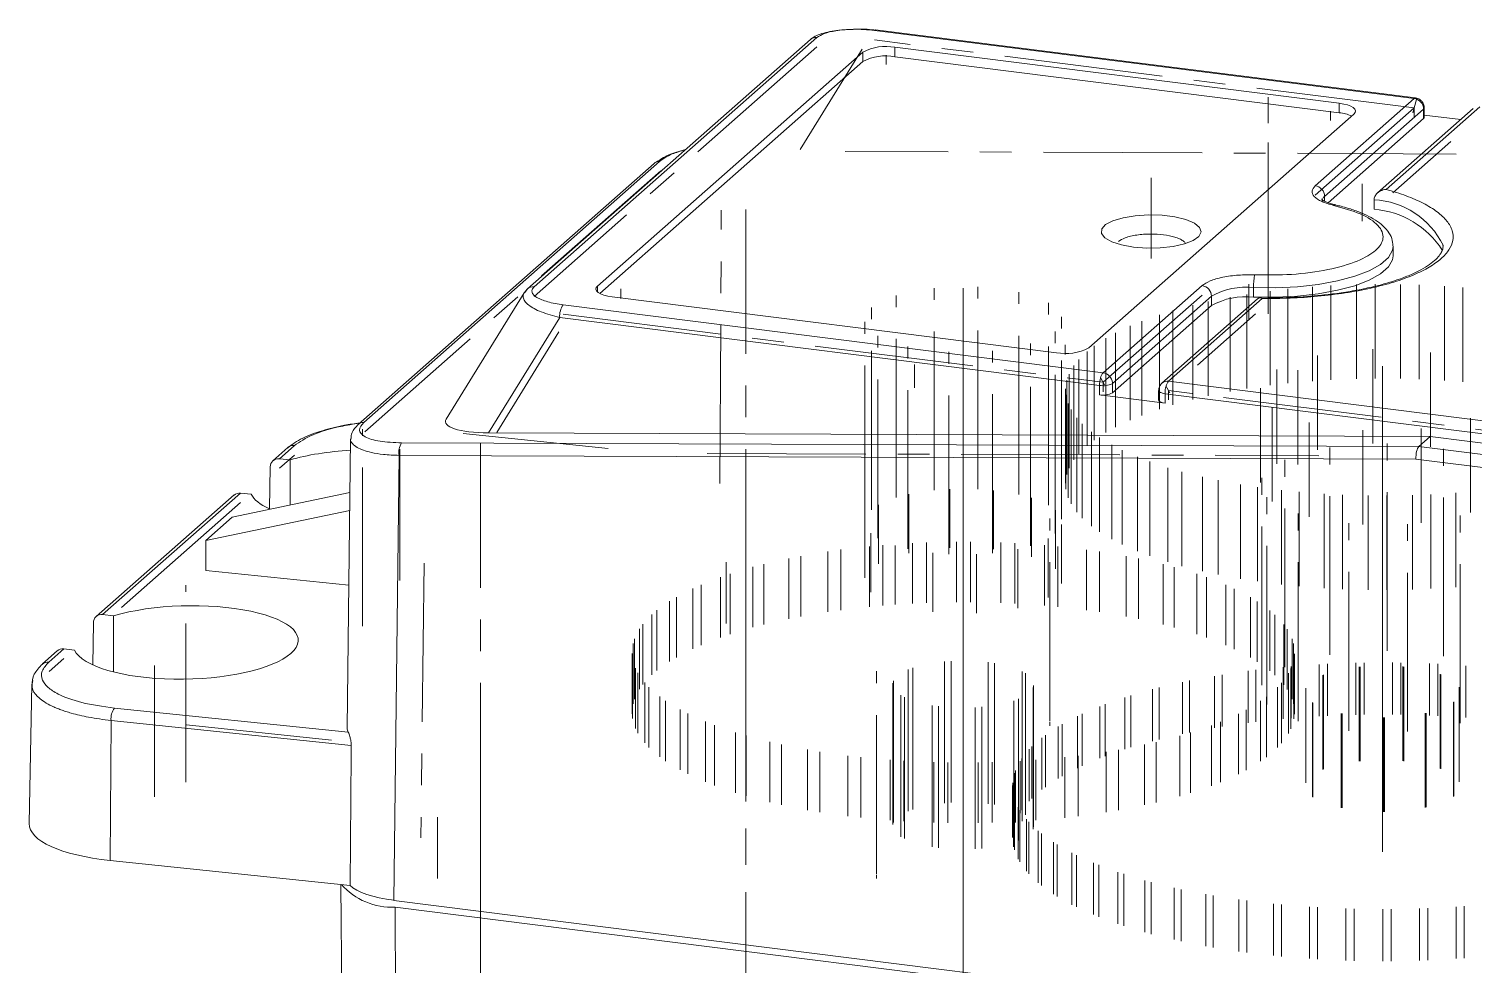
# Paper-space layout 'SW_Model_1' of a CAD drawing. Header units: millimetres. Extents: x 0 to 594, y 0 to 420.
# Drawn here: x 335 to 392.8, y 183.7 to 221.1 of the extents above; entities that cross this region are included whole.
import ezdxf

# ---------------------------------------------------------------- set-up
doc = ezdxf.new("R2010")
doc.units = ezdxf.units.MM
doc.linetypes.add('CENTER', pattern=[10.16, 6.35, -1.27, 1.27, -1.27])
doc.layers.add('SLD-0', color=179, linetype='Continuous')

psp = doc.layouts.new('SW_Model_1')

# ---------------------------------------------------------------- linework, layer by layer
at = {"layer": 'SLD-0', "color": 179, "linetype": 'Continuous', "lineweight": 15}
for p, q in [((366.305, 220.723), (354.991, 210.746)), ((355.255, 210.823), (366.569, 220.801)), ((368.891, 221.099), (368.863, 221.082)), ((368.863, 221.082), (390.459, 218.361)), ((368.913, 221.101), (368.891, 221.099)), ((390.509, 218.381), (368.913, 221.101)), ((357.793, 210.859), (368.4, 220.214)), ((368.4, 219.836), (368.4, 220.214)), ((369.689, 220.408), (387.461, 218.168)), ((369.689, 220.03), (369.689, 220.408)), ((368.4, 219.836), (357.884, 210.563)), ((387.461, 217.791), (369.689, 220.03)), ((390.568, 218.369), (390.509, 218.373)), ((386.501, 214.87), (390.459, 218.361)), ((386.875, 214.445), (390.833, 217.937)), ((387.461, 218.168), (387.637, 218.139)), ((387.461, 217.791), (387.461, 218.168)), ((387.637, 218.139), (387.793, 218.1)), ((387.793, 218.1), (387.922, 218.05)), ((387.922, 218.05), (388.019, 217.994)), ((388.019, 217.994), (388.082, 217.932)), ((388.094, 217.802), (388.043, 217.739)), ((388.082, 217.932), (388.107, 217.867)), ((388.107, 217.867), (388.094, 217.802)), ((392.814, 217.954), (388.994, 214.585)), ((393.078, 218.031), (389.331, 214.726)), ((390.833, 217.937), (390.833, 217.559)), ((390.859, 217.607), (390.859, 217.984)), ((388.043, 217.739), (377.437, 208.385)), ((390.833, 217.559), (387.013, 214.19)), ((390.854, 217.585), (390.833, 217.559)), ((390.859, 217.607), (390.854, 217.585)), ((392.317, 217.515), (390.859, 217.699)), ((360.052, 215.761), (348.217, 205.324)), ((360.272, 215.841), (348.437, 205.404)), ((387.317, 214.1), (387.319, 214.099)), ((387.319, 214.099), (387.325, 214.098)), ((388.853, 213.928), (388.853, 214.305)), ((377.958, 213.142), (378.116, 213.316)), ((378.116, 213.316), (378.408, 213.469)), ((378.408, 213.469), (378.813, 213.59)), ((378.813, 213.59), (379.302, 213.671)), ((379.302, 213.671), (379.837, 213.704)), ((379.837, 213.704), (380.38, 213.688)), ((380.38, 213.688), (380.889, 213.624)), ((380.889, 213.624), (381.328, 213.516)), ((381.328, 213.516), (381.663, 213.373)), ((381.663, 213.373), (381.87, 213.205)), ((381.87, 213.205), (381.933, 213.025)), ((377.947, 212.96), (377.958, 213.142)), ((378.084, 212.785), (377.947, 212.96)), ((378.358, 212.628), (378.084, 212.785)), ((378.748, 212.501), (378.358, 212.628)), ((381.622, 212.68), (381.27, 212.542)), ((381.849, 212.845), (381.622, 212.68)), ((381.933, 213.025), (381.849, 212.845)), ((379.227, 212.414), (378.748, 212.501)), ((379.758, 212.374), (379.227, 212.414)), ((380.302, 212.383), (379.758, 212.374)), ((380.818, 212.44), (380.302, 212.383)), ((381.27, 212.542), (380.818, 212.44)), ((389.588, 211.912), (389.611, 212.072)), ((389.611, 212.072), (389.611, 212.449)), ((391.61, 212.491), (391.61, 212.485)), ((391.61, 212.485), (391.611, 212.449)), ((389.114, 211.347), (389.426, 211.622)), ((389.426, 211.622), (389.588, 211.912)), ((357.742, 210.796), (357.793, 210.859)), ((378.014, 207.385), (381.973, 210.877)), ((387.395, 210.687), (388.082, 210.872)), ((388.082, 210.872), (388.661, 211.094)), ((388.661, 211.094), (389.114, 211.347)), ((354.856, 210.588), (351.736, 205.536)), ((354.862, 210.584), (354.931, 210.675)), ((354.99, 210.745), (354.878, 210.594)), ((354.931, 210.675), (354.959, 210.713)), ((354.959, 210.713), (354.99, 210.745)), ((357.729, 210.731), (357.742, 210.796)), ((357.754, 210.666), (357.729, 210.731)), ((357.817, 210.604), (357.754, 210.666)), ((357.915, 210.548), (357.817, 210.604)), ((358.044, 210.499), (357.915, 210.548)), ((358.199, 210.459), (358.044, 210.499)), ((358.375, 210.43), (358.199, 210.459)), ((376.148, 208.191), (358.375, 210.43)), ((378.388, 206.961), (382.347, 210.452)), ((384.188, 210.347), (380.369, 206.978)), ((384.381, 210.36), (380.633, 207.055)), ((382.347, 210.075), (382.347, 210.452)), ((384.03, 210.793), (384.03, 210.416)), ((384.03, 210.416), (384.912, 210.408)), ((384.912, 210.408), (385.785, 210.452)), ((385.785, 210.452), (386.622, 210.546)), ((386.622, 210.546), (387.395, 210.687)), ((378.014, 207.385), (356.418, 210.106)), ((382.347, 210.075), (378.388, 206.584)), ((356.277, 209.604), (353.427, 204.988)), ((377.873, 206.883), (356.277, 209.604)), ((377.873, 206.506), (377.873, 206.883)), ((378.388, 206.584), (378.388, 206.961)), ((409.296, 203.444), (380.633, 207.055)), ((377.873, 206.506), (380.492, 206.176)), ((380.233, 206.678), (380.239, 206.7)), ((380.233, 206.678), (380.233, 206.301)), ((380.234, 206.297), (380.233, 206.301)), ((380.244, 206.271), (380.234, 206.297)), ((380.269, 206.246), (380.244, 206.271)), ((380.308, 206.224), (380.269, 206.246)), ((380.492, 206.553), (380.492, 206.176)), ((409.155, 202.942), (380.492, 206.553)), ((380.359, 206.204), (380.308, 206.224)), ((380.422, 206.188), (380.359, 206.204)), ((380.492, 206.176), (380.422, 206.188)), ((348.203, 205.31), (348.191, 205.298)), ((348.217, 205.324), (348.203, 205.31)), ((347.914, 204.746), (347.776, 193.181)), ((390.646, 204.438), (349.953, 204.584)), ((391.102, 204.84), (353.427, 204.988)), ((390.646, 204.438), (391.102, 204.84)), ((409.202, 202.559), (391.102, 204.84)), ((345.4, 204.395), (344.807, 203.872)), ((345.657, 204.473), (345.064, 203.95)), ((345.064, 203.95), (345.497, 203.905)), ((349.857, 204.083), (349.645, 186.287)), ((390.527, 203.936), (349.857, 204.083)), ((408.605, 201.659), (390.527, 203.936)), ((408.747, 202.157), (390.646, 204.438)), ((344.668, 201.941), (344.698, 203.625)), ((345.497, 202.096), (345.497, 203.905)), ((343.252, 202.5), (337.736, 197.636)), ((343.508, 202.578), (337.993, 197.714)), ((347.889, 202.598), (343.181, 201.609)), ((343.941, 202.533), (343.508, 202.578)), ((347.88, 201.883), (342.121, 200.674)), ((342.121, 200.674), (343.181, 201.609)), ((342.121, 200.674), (342.121, 199.481)), ((347.844, 198.887), (342.121, 199.481)), ((337.993, 197.714), (338.426, 197.669)), ((338.426, 195.422), (338.426, 197.669)), ((337.597, 195.705), (337.627, 197.389)), ((336.181, 196.264), (335.587, 195.741)), ((336.437, 196.342), (335.844, 195.819)), ((336.87, 196.297), (336.437, 196.342)), ((335.161, 194.934), (335.058, 189.355)), ((347.822, 193.009), (338.464, 193.978)), ((338.331, 193.482), (338.294, 187.882)), ((347.94, 192.486), (338.331, 193.482)), ((347.897, 186.887), (338.294, 187.882)), ((347.52, 186.926), (347.889, 153.685)), ((349.645, 186.287), (418.602, 177.599)), ((418.357, 177.363), (349.698, 186.014)), ((349.698, 186.014), (349.829, 152.754))]:
    psp.add_line(p, q, dxfattribs=at)
at = {"layer": 'SLD-0', "color": 5, "linetype": 'CENTER', "lineweight": 15}
for p, q in [((390.459, 217.984), (368.863, 220.705)), ((366.569, 220.423), (355.255, 210.446)), ((365.899, 216.321), (368.377, 220.335)), ((369.335, 220.096), (369.335, 219.719)), ((384.611, 209.749), (384.611, 218.414)), ((390.405, 217.791), (390.568, 218.369)), ((386.501, 214.492), (390.459, 217.984)), ((387.108, 217.857), (387.108, 217.479)), ((390.459, 217.984), (390.459, 217.607)), ((391.923, 216.635), (389.606, 214.591)), ((392.134, 216.139), (367.692, 216.244)), ((384.611, 210.659), (384.611, 216.594)), ((360.317, 215.461), (348.482, 205.024)), ((379.934, 211.965), (379.934, 215.184)), ((388.371, 214.941), (388.371, 213.454)), ((362.683, 202.956), (362.742, 213.888)), ((363.723, 197.987), (363.723, 213.92)), ((363.723, 197.987), (363.723, 213.92)), ((388.371, 214.257), (388.371, 213.88)), ((384.611, 212.072), (384.611, 212.449)), ((384.611, 212.072), (384.611, 212.449)), ((383.844, 210.934), (383.844, 209.488)), ((387.128, 207.105), (387.128, 210.876)), ((388.145, 207.147), (388.145, 210.918)), ((388.89, 207.16), (388.89, 210.932)), ((389.914, 207.155), (389.914, 210.926)), ((390.658, 207.133), (390.658, 210.905)), ((358.728, 210.742), (358.728, 210.364)), ((369.73, 202.396), (369.73, 210.485)), ((371.25, 202.69), (371.25, 210.779)), ((372.42, 196.436), (372.42, 210.767)), ((373.001, 202.735), (373.001, 210.824)), ((374.637, 202.522), (374.637, 210.611)), ((378.014, 207.008), (381.973, 210.499)), ((383.093, 206.641), (383.093, 210.412)), ((383.758, 206.754), (383.758, 210.525)), ((384.701, 206.888), (384.701, 210.659)), ((385.406, 206.969), (385.406, 210.74)), ((386.395, 207.057), (386.395, 210.829)), ((391.67, 207.08), (391.67, 210.852)), ((392.398, 207.025), (392.398, 210.796)), ((356.418, 209.729), (378.014, 207.008)), ((368.744, 201.912), (368.744, 210.001)), ((375.834, 202.093), (375.834, 210.183)), ((380.264, 205.936), (380.264, 209.708)), ((380.809, 206.106), (380.809, 209.877)), ((381.605, 206.321), (381.605, 210.093)), ((381.789, 207.697), (384.106, 209.741)), ((382.216, 206.464), (382.216, 210.236)), ((383.844, 210.264), (383.844, 209.887)), ((368.485, 201.332), (368.485, 209.422)), ((372.42, 199.076), (372.42, 209.523)), ((372.42, 199.076), (372.42, 209.523)), ((372.42, 199.076), (372.42, 209.523)), ((372.42, 199.076), (372.42, 209.523)), ((372.42, 199.076), (372.42, 209.523)), ((372.42, 199.076), (372.42, 209.523)), ((372.42, 199.076), (372.42, 209.523)), ((372.42, 199.076), (372.42, 209.523)), ((372.42, 199.076), (372.42, 209.523)), ((372.42, 199.076), (372.42, 209.523)), ((372.42, 199.076), (372.42, 209.523)), ((372.42, 199.076), (372.42, 209.523)), ((372.42, 199.076), (372.42, 209.523)), ((372.42, 199.076), (372.42, 209.523)), ((372.42, 201.433), (372.42, 209.523)), ((372.42, 199.076), (372.42, 209.523)), ((372.42, 201.433), (372.42, 209.523)), ((372.42, 201.433), (372.42, 209.523)), ((372.42, 201.433), (372.42, 209.523)), ((372.42, 201.433), (372.42, 209.523)), ((372.42, 201.433), (372.42, 209.523)), ((372.42, 201.433), (372.42, 209.523)), ((372.42, 201.433), (372.42, 209.523)), ((372.42, 201.433), (372.42, 209.523)), ((372.42, 201.433), (372.42, 209.523)), ((372.42, 201.433), (372.42, 209.523)), ((372.42, 201.433), (372.42, 209.523)), ((372.42, 201.433), (372.42, 209.523)), ((372.42, 201.433), (372.42, 209.523)), ((376.355, 201.534), (376.355, 209.623)), ((379.097, 205.493), (379.097, 209.264)), ((379.566, 205.686), (379.566, 209.458)), ((356.238, 209.02), (353.759, 205.005)), ((369.006, 200.773), (369.006, 208.863)), ((375.11, 200.471), (375.11, 208.56)), ((376.097, 200.955), (376.097, 209.044)), ((378.126, 205), (378.126, 208.771)), ((378.51, 205.213), (378.51, 208.984)), ((389.194, 188.602), (389.194, 208.59)), ((370.203, 200.345), (370.203, 208.434)), ((371.84, 200.132), (371.84, 208.221)), ((373.591, 200.177), (373.591, 208.266)), ((376.501, 208.502), (376.501, 208.125)), ((377.371, 204.466), (377.371, 208.237)), ((377.662, 204.695), (377.662, 208.466)), ((386.586, 204.311), (386.586, 208.082)), ((388.806, 204.557), (388.806, 208.328)), ((391.114, 204.431), (391.114, 208.202)), ((370.467, 206.783), (370.467, 207.725)), ((370.467, 206.783), (370.467, 207.725)), ((376.846, 203.903), (376.846, 207.674)), ((377.039, 204.143), (377.039, 207.914)), ((384.965, 203.749), (384.965, 207.52)), ((385.8, 207.491), (385.8, 203.719)), ((376.562, 203.32), (376.562, 207.092)), ((376.652, 203.567), (376.652, 207.338)), ((378.068, 206.911), (377.906, 207.202)), ((378.014, 206.631), (378.014, 207.008)), ((380.688, 206.581), (380.525, 206.872)), ((376.509, 202.979), (376.509, 206.75)), ((376.523, 202.73), (376.523, 206.502)), ((409.296, 203.067), (380.633, 206.678)), ((380.633, 206.301), (380.633, 206.678)), ((384.312, 203), (384.312, 206.771)), ((389.194, 194.636), (389.194, 206.704)), ((389.194, 194.636), (389.194, 206.704)), ((389.194, 194.636), (389.194, 206.704)), ((389.194, 194.636), (389.194, 206.704)), ((389.194, 194.636), (389.194, 206.704)), ((389.194, 194.636), (389.194, 206.704)), ((389.194, 194.636), (389.194, 206.704)), ((389.194, 194.636), (389.194, 206.704)), ((389.194, 194.636), (389.194, 206.704)), ((389.194, 194.636), (389.194, 206.704)), ((389.194, 194.636), (389.194, 206.704)), ((389.194, 194.636), (389.194, 206.704)), ((389.194, 194.636), (389.194, 206.704)), ((389.194, 194.636), (389.194, 206.704)), ((389.194, 202.933), (389.194, 206.704)), ((389.194, 202.933), (389.194, 206.704)), ((389.194, 202.933), (389.194, 206.704)), ((389.194, 202.933), (389.194, 206.704)), ((389.194, 202.933), (389.194, 206.704)), ((389.194, 202.933), (389.194, 206.704)), ((389.194, 202.933), (389.194, 206.704)), ((389.194, 202.933), (389.194, 206.704)), ((389.194, 202.933), (389.194, 206.704)), ((389.194, 202.933), (389.194, 206.704)), ((389.194, 202.933), (389.194, 206.704)), ((389.194, 202.933), (389.194, 206.704)), ((389.194, 202.933), (389.194, 206.704)), ((389.194, 202.933), (389.194, 206.704)), ((389.194, 202.933), (389.194, 206.704)), ((389.194, 202.933), (389.194, 206.704)), ((389.194, 202.933), (389.194, 206.704)), ((389.194, 202.933), (389.194, 206.704)), ((389.194, 202.933), (389.194, 206.704)), ((389.194, 202.933), (389.194, 206.704)), ((389.194, 202.933), (389.194, 206.704)), ((389.194, 202.933), (389.194, 206.704)), ((389.194, 202.933), (389.194, 206.704)), ((389.194, 202.933), (389.194, 206.704)), ((389.194, 202.933), (389.194, 206.704)), ((389.194, 202.933), (389.194, 206.704)), ((389.194, 202.933), (389.194, 206.704)), ((389.194, 202.933), (389.194, 206.704)), ((389.194, 202.933), (389.194, 206.704)), ((389.194, 202.933), (389.194, 206.704)), ((389.194, 202.933), (389.194, 206.704)), ((389.194, 202.933), (389.194, 206.704)), ((389.194, 202.933), (389.194, 206.704)), ((389.194, 202.933), (389.194, 206.704)), ((389.194, 202.933), (389.194, 206.704)), ((389.194, 202.933), (389.194, 206.704)), ((389.194, 202.933), (389.194, 206.704)), ((389.194, 202.933), (389.194, 206.704)), ((389.194, 202.933), (389.194, 206.704)), ((389.194, 202.933), (389.194, 206.704)), ((389.194, 202.933), (389.194, 206.704)), ((389.194, 202.933), (389.194, 206.704)), ((389.194, 202.933), (389.194, 206.704)), ((389.194, 202.933), (389.194, 206.704)), ((389.194, 202.933), (389.194, 206.704)), ((389.194, 202.933), (389.194, 206.704)), ((389.194, 202.933), (389.194, 206.704)), ((389.194, 202.933), (389.194, 206.704)), ((389.194, 202.933), (389.194, 206.704)), ((389.194, 202.933), (389.194, 206.704)), ((389.194, 202.933), (389.194, 206.704)), ((389.194, 202.933), (389.194, 206.704)), ((389.194, 202.933), (389.194, 206.704)), ((389.194, 202.933), (389.194, 206.704)), ((389.194, 202.933), (389.194, 206.704)), ((389.194, 202.933), (389.194, 206.704)), ((389.194, 202.933), (389.194, 206.704)), ((389.194, 202.933), (389.194, 206.704)), ((389.194, 202.933), (389.194, 206.704)), ((389.194, 202.933), (389.194, 206.704)), ((389.194, 202.933), (389.194, 206.704)), ((389.194, 202.933), (389.194, 206.704)), ((389.194, 202.933), (389.194, 206.704)), ((389.194, 202.933), (389.194, 206.704)), ((389.194, 202.933), (389.194, 206.704)), ((389.194, 202.933), (389.194, 206.704)), ((389.194, 202.933), (389.194, 206.704)), ((389.194, 202.933), (389.194, 206.704)), ((389.194, 202.933), (389.194, 206.704)), ((389.194, 202.933), (389.194, 206.704)), ((389.194, 202.933), (389.194, 206.704)), ((389.194, 202.933), (389.194, 206.704)), ((389.194, 202.933), (389.194, 206.704)), ((389.194, 202.933), (389.194, 206.704)), ((389.194, 202.933), (389.194, 206.704)), ((389.194, 202.933), (389.194, 206.704)), ((389.194, 202.933), (389.194, 206.704)), ((389.194, 202.933), (389.194, 206.704)), ((389.194, 202.933), (389.194, 206.704)), ((389.194, 202.933), (389.194, 206.704)), ((389.194, 202.933), (389.194, 206.704)), ((389.194, 202.933), (389.194, 206.704)), ((389.194, 202.933), (389.194, 206.704)), ((389.194, 202.933), (389.194, 206.704)), ((389.194, 202.933), (389.194, 206.704)), ((389.194, 202.933), (389.194, 206.704)), ((389.194, 202.933), (389.194, 206.704)), ((389.194, 202.933), (389.194, 206.704)), ((389.194, 202.933), (389.194, 206.704)), ((389.194, 202.933), (389.194, 206.704)), ((389.194, 202.933), (389.194, 206.704)), ((389.194, 202.933), (389.194, 206.704)), ((389.194, 202.933), (389.194, 206.704)), ((389.194, 202.933), (389.194, 206.704)), ((389.194, 202.933), (389.194, 206.704)), ((389.194, 202.933), (389.194, 206.704)), ((389.194, 202.933), (389.194, 206.704)), ((389.194, 202.933), (389.194, 206.704)), ((389.194, 202.933), (389.194, 206.704)), ((389.194, 202.933), (389.194, 206.704)), ((389.194, 202.933), (389.194, 206.704)), ((389.194, 202.933), (389.194, 206.704)), ((389.194, 202.933), (389.194, 206.704)), ((376.613, 202.39), (376.613, 206.162)), ((376.731, 202.145), (376.731, 205.916)), ((384.778, 202.236), (384.778, 206.007)), ((385.8, 203.908), (385.8, 205.794)), ((348.391, 197.248), (348.391, 205.128)), ((376.963, 201.812), (376.963, 205.583)), ((377.182, 201.574), (377.182, 205.345)), ((386.255, 201.632), (386.255, 205.403)), ((388.406, 201.326), (388.406, 205.097)), ((390.738, 201.388), (390.738, 205.159)), ((392.715, 201.804), (392.715, 205.575)), ((358.223, 204.359), (352.413, 204.963)), ((353.116, 188.633), (353.116, 204.566)), ((353.116, 188.633), (353.116, 204.566)), ((377.55, 201.255), (377.55, 205.027)), ((377.866, 201.03), (377.866, 204.801)), ((378.363, 200.732), (378.363, 204.503)), ((389.377, 196.264), (389.377, 204.561)), ((345.665, 204.095), (345.072, 203.572)), ((349.877, 199.078), (349.877, 204.338)), ((362.179, 204.16), (386.639, 204.072)), ((378.771, 200.523), (378.771, 204.294)), ((379.388, 200.25), (379.388, 204.022)), ((387.086, 196.106), (387.086, 204.403)), ((391.625, 196.049), (391.625, 204.346)), ((379.878, 200.063), (379.878, 203.834)), ((380.604, 199.822), (380.604, 203.593)), ((381.167, 199.659), (381.167, 203.43)), ((385.279, 195.611), (385.279, 203.908)), ((385.8, 203.719), (385.8, 203.908)), ((381.986, 199.453), (381.986, 203.225)), ((382.613, 199.318), (382.613, 203.089)), ((383.509, 199.153), (383.509, 202.924)), ((384.186, 199.048), (384.186, 202.819)), ((384.369, 194.893), (384.369, 203.19)), ((389.194, 194.636), (389.194, 202.933)), ((389.194, 194.636), (389.194, 202.933)), ((389.194, 194.636), (389.194, 202.933)), ((389.194, 194.636), (389.194, 202.933)), ((389.194, 194.636), (389.194, 202.933)), ((389.194, 194.636), (389.194, 202.933)), ((389.194, 194.636), (389.194, 202.933)), ((389.194, 194.636), (389.194, 202.933)), ((389.194, 194.636), (389.194, 202.933)), ((389.194, 194.636), (389.194, 202.933)), ((389.194, 194.636), (389.194, 202.933)), ((389.194, 194.636), (389.194, 202.933)), ((389.194, 194.636), (389.194, 202.933)), ((343.516, 202.2), (338.001, 197.336)), ((370.242, 200.173), (370.242, 202.53)), ((371.885, 200.38), (371.885, 202.737)), ((373.635, 200.328), (373.635, 202.685)), ((375.144, 200.028), (375.144, 202.385)), ((384.564, 194.116), (384.564, 202.413)), ((385.143, 198.926), (385.143, 202.697)), ((385.857, 198.853), (385.857, 202.625)), ((386.855, 198.777), (386.855, 202.548)), ((387.593, 198.738), (387.593, 202.51)), ((388.613, 198.709), (388.613, 202.48)), ((389.36, 198.705), (389.36, 202.476)), ((390.383, 198.723), (390.383, 202.494)), ((391.123, 198.754), (391.123, 202.525)), ((392.129, 198.819), (392.129, 202.59)), ((369.029, 199.75), (369.029, 202.107)), ((376.113, 199.54), (376.113, 201.897)), ((385.82, 193.458), (385.82, 201.755)), ((392.296, 193.378), (392.296, 201.675)), ((368.489, 199.192), (368.489, 201.549)), ((372.42, 201.245), (372.42, 201.433)), ((372.42, 201.433), (372.42, 199.076)), ((372.42, 201.433), (372.42, 199.076)), ((372.42, 201.433), (372.42, 199.076)), ((372.42, 201.433), (372.42, 199.076)), ((372.42, 201.433), (372.42, 199.076)), ((372.42, 201.433), (372.42, 199.076)), ((372.42, 201.433), (372.42, 199.076)), ((372.42, 201.433), (372.42, 199.076)), ((372.42, 201.433), (372.42, 199.076)), ((372.42, 201.433), (372.42, 199.076)), ((372.42, 201.433), (372.42, 199.076)), ((372.42, 201.433), (372.42, 199.076)), ((372.42, 201.433), (372.42, 199.076)), ((372.42, 201.433), (372.42, 199.076)), ((372.42, 201.245), (372.42, 196.21)), ((375.885, 193.458), (375.885, 201.566)), ((376.352, 198.96), (376.352, 201.317)), ((387.849, 193.071), (387.849, 201.367)), ((390.186, 193.041), (390.186, 201.338)), ((368.727, 198.612), (368.727, 200.969)), ((369.205, 198.081), (369.205, 200.495)), ((369.697, 198.124), (369.697, 200.481)), ((370.39, 198.161), (370.39, 200.575)), ((370.947, 198.186), (370.947, 200.599)), ((372.153, 198.212), (372.153, 200.626)), ((372.715, 198.212), (372.715, 200.626)), ((373.921, 198.185), (373.921, 200.598)), ((374.478, 198.16), (374.478, 200.573)), ((375.663, 198.079), (375.663, 200.492)), ((375.811, 198.403), (375.811, 200.76)), ((365.44, 197.55), (365.44, 199.964)), ((365.923, 197.646), (365.923, 200.059)), ((367.003, 197.827), (367.003, 200.241)), ((367.52, 197.9), (367.52, 200.314)), ((368.663, 198.032), (368.663, 200.445)), ((371.206, 197.825), (371.206, 200.182)), ((372.955, 197.773), (372.955, 200.13)), ((374.599, 197.979), (374.599, 200.336)), ((376.204, 198.029), (376.204, 200.443)), ((377.346, 197.897), (377.346, 200.31)), ((377.863, 197.823), (377.863, 200.237)), ((378.942, 197.641), (378.942, 200.055)), ((379.424, 197.546), (379.424, 199.959)), ((350.855, 199.777), (350.724, 188.783)), ((362.943, 199.807), (362.943, 197.355)), ((362.943, 199.618), (362.943, 197.355)), ((363.103, 196.937), (363.103, 199.35)), ((364.001, 197.207), (364.001, 199.62)), ((364.442, 197.323), (364.442, 199.736)), ((380.421, 197.317), (380.421, 199.731)), ((380.861, 197.201), (380.861, 199.615)), ((381.757, 196.93), (381.757, 199.344)), ((341.32, 191.012), (341.32, 198.892)), ((361.597, 196.344), (361.597, 198.758)), ((361.931, 196.495), (361.931, 198.908)), ((362.713, 196.802), (362.713, 199.216)), ((363.723, 199.231), (363.723, 196.78)), ((363.723, 199.231), (363.723, 199.042)), ((363.723, 199.042), (363.723, 196.78)), ((372.42, 199.076), (372.42, 198.511)), ((372.42, 199.076), (372.42, 196.059)), ((372.42, 199.076), (372.42, 193.797)), ((382.147, 196.796), (382.147, 199.209)), ((382.927, 196.487), (382.927, 198.901)), ((383.259, 196.337), (383.259, 198.75)), ((360.675, 195.841), (360.675, 198.254)), ((360.945, 196.005), (360.945, 198.418)), ((372.42, 198.511), (372.42, 190.402)), ((372.42, 198.511), (372.42, 190.402)), ((372.42, 195.494), (372.42, 198.511)), ((383.909, 195.997), (383.909, 198.41)), ((384.178, 195.832), (384.178, 198.246)), ((359.963, 195.301), (359.963, 197.714)), ((360.165, 195.475), (360.165, 197.889)), ((384.686, 195.467), (384.686, 197.88)), ((384.887, 195.292), (384.887, 197.705)), ((359.472, 194.734), (359.472, 197.147)), ((359.603, 194.916), (359.603, 197.329)), ((385.245, 194.907), (385.245, 197.32)), ((385.374, 194.725), (385.374, 197.138)), ((359.213, 194.15), (359.213, 196.564)), ((359.27, 194.336), (359.27, 196.75)), ((363.723, 196.78), (363.723, 163.404)), ((363.723, 196.591), (363.723, 163.404)), ((385.574, 194.327), (385.574, 196.741)), ((385.63, 194.141), (385.63, 196.554)), ((336.445, 195.964), (335.852, 195.441)), ((359.171, 193.747), (359.171, 196.161)), ((359.19, 193.56), (359.19, 195.974)), ((371.939, 190.197), (371.939, 195.854)), ((372.42, 193.797), (372.42, 196.21)), ((372.42, 193.797), (372.42, 196.21)), ((372.42, 193.797), (372.42, 196.21)), ((372.42, 193.797), (372.42, 196.21)), ((372.42, 193.797), (372.42, 196.21)), ((372.42, 193.797), (372.42, 196.21)), ((372.42, 193.797), (372.42, 196.21)), ((372.42, 193.797), (372.42, 196.21)), ((372.42, 193.797), (372.42, 196.21)), ((372.42, 193.797), (372.42, 196.21)), ((372.42, 193.797), (372.42, 196.21)), ((372.42, 193.797), (372.42, 196.21)), ((372.42, 193.797), (372.42, 196.21)), ((372.42, 193.797), (372.42, 196.21)), ((372.42, 193.797), (372.42, 196.21)), ((372.42, 193.797), (372.42, 196.21)), ((372.42, 193.797), (372.42, 196.21)), ((372.42, 193.797), (372.42, 196.21)), ((372.42, 193.797), (372.42, 196.21)), ((372.42, 193.797), (372.42, 196.21)), ((372.42, 193.797), (372.42, 196.21)), ((372.42, 193.797), (372.42, 196.21)), ((372.42, 193.797), (372.42, 196.21)), ((372.42, 193.797), (372.42, 196.21)), ((372.42, 193.797), (372.42, 196.21)), ((372.42, 193.797), (372.42, 196.21)), ((372.42, 193.797), (372.42, 196.21)), ((372.42, 193.797), (372.42, 196.21)), ((372.42, 193.797), (372.42, 196.21)), ((372.42, 193.797), (372.42, 196.21)), ((372.42, 193.797), (372.42, 196.21)), ((372.42, 193.797), (372.42, 196.21)), ((372.42, 193.797), (372.42, 196.21)), ((372.42, 193.797), (372.42, 196.21)), ((372.42, 193.797), (372.42, 196.21)), ((372.42, 193.797), (372.42, 196.21)), ((372.42, 193.797), (372.42, 196.21)), ((372.42, 193.797), (372.42, 196.21)), ((372.42, 193.797), (372.42, 196.21)), ((372.42, 193.797), (372.42, 196.21)), ((372.42, 193.797), (372.42, 196.21)), ((372.42, 193.797), (372.42, 196.21)), ((372.42, 193.797), (372.42, 196.21)), ((372.42, 193.797), (372.42, 196.21)), ((372.42, 193.797), (372.42, 196.21)), ((372.42, 193.797), (372.42, 196.21)), ((372.42, 193.797), (372.42, 196.21)), ((372.42, 193.797), (372.42, 196.21)), ((372.42, 193.797), (372.42, 196.21)), ((372.42, 193.797), (372.42, 196.21)), ((372.42, 193.797), (372.42, 196.21)), ((372.42, 193.797), (372.42, 196.21)), ((372.42, 193.797), (372.42, 196.21)), ((372.42, 193.797), (372.42, 196.21)), ((372.42, 193.797), (372.42, 196.21)), ((372.42, 193.797), (372.42, 196.21)), ((372.42, 193.797), (372.42, 196.21)), ((372.42, 193.797), (372.42, 196.21)), ((372.42, 193.797), (372.42, 196.21)), ((372.42, 193.797), (372.42, 196.21)), ((372.42, 193.797), (372.42, 196.21)), ((372.42, 193.797), (372.42, 196.21)), ((372.42, 193.797), (372.42, 196.21)), ((372.42, 193.797), (372.42, 196.21)), ((372.42, 193.797), (372.42, 196.21)), ((372.42, 193.797), (372.42, 196.21)), ((372.42, 193.797), (372.42, 196.21)), ((372.42, 193.797), (372.42, 196.21)), ((372.42, 193.797), (372.42, 196.21)), ((372.42, 193.797), (372.42, 196.21)), ((372.42, 193.797), (372.42, 196.21)), ((372.42, 193.797), (372.42, 196.21)), ((372.42, 193.797), (372.42, 196.21)), ((372.42, 193.797), (372.42, 196.21)), ((372.42, 193.797), (372.42, 196.21)), ((372.42, 193.797), (372.42, 196.21)), ((372.42, 193.797), (372.42, 196.21)), ((372.42, 193.797), (372.42, 196.21)), ((372.42, 193.797), (372.42, 196.21)), ((372.42, 193.797), (372.42, 196.21)), ((372.42, 193.797), (372.42, 196.21)), ((372.42, 193.797), (372.42, 196.21)), ((372.42, 193.797), (372.42, 196.21)), ((372.42, 193.797), (372.42, 196.21)), ((372.42, 193.797), (372.42, 196.21)), ((372.42, 193.797), (372.42, 196.21)), ((372.42, 193.797), (372.42, 196.21)), ((372.42, 193.797), (372.42, 196.21)), ((372.42, 193.797), (372.42, 196.21)), ((372.42, 193.797), (372.42, 196.21)), ((372.42, 193.797), (372.42, 196.21)), ((372.42, 193.797), (372.42, 196.21)), ((372.42, 193.797), (372.42, 196.21)), ((372.42, 193.797), (372.42, 196.21)), ((385.649, 193.551), (385.649, 195.964)), ((385.669, 193.738), (385.669, 196.151)), ((340.064, 190.423), (340.064, 195.681)), ((359.309, 193.159), (359.309, 195.573)), ((359.402, 192.974), (359.402, 195.388)), ((368.955, 187.347), (368.955, 195.455)), ((370.217, 189.857), (370.217, 195.514)), ((370.398, 189.926), (370.398, 195.583)), ((371.672, 190.177), (371.672, 195.834)), ((372.42, 195.494), (372.42, 190.402)), ((373.412, 190.151), (373.412, 195.808)), ((373.664, 190.114), (373.664, 195.771)), ((374.774, 189.788), (374.774, 195.445)), ((374.913, 189.71), (374.913, 195.367)), ((382.47, 195.26), (382.47, 193.186)), ((382.77, 195.309), (382.77, 193.235)), ((383.817, 195.461), (383.817, 193.387)), ((384.129, 195.501), (384.129, 193.426)), ((385.216, 195.617), (385.216, 193.543)), ((385.433, 192.965), (385.433, 195.379)), ((385.527, 193.15), (385.527, 195.563)), ((385.539, 195.646), (385.539, 193.571)), ((386.655, 195.725), (386.655, 193.651)), ((386.805, 195.295), (386.805, 191.524)), ((386.832, 195.306), (386.832, 191.535)), ((386.985, 195.743), (386.985, 193.669)), ((388.12, 195.785), (388.12, 193.711)), ((388.253, 195.621), (388.253, 191.85)), ((388.294, 195.625), (388.294, 191.854)), ((388.453, 195.792), (388.453, 193.718)), ((389.595, 195.797), (389.595, 193.723)), ((389.929, 195.792), (389.929, 193.718)), ((390, 195.635), (390, 191.863)), ((390.041, 195.631), (390.041, 191.86)), ((391.066, 195.759), (391.066, 193.685)), ((391.397, 195.744), (391.397, 193.669)), ((391.491, 195.331), (391.491, 191.56)), ((391.519, 195.32), (391.519, 191.549)), ((392.518, 195.672), (392.518, 193.598)), ((359.681, 192.582), (359.681, 194.996)), ((359.847, 192.403), (359.847, 194.817)), ((369.604, 189.314), (369.604, 194.971)), ((369.63, 189.405), (369.63, 195.062)), ((372.42, 189.271), (372.42, 194.928)), ((372.42, 189.271), (372.42, 194.928)), ((372.42, 189.271), (372.42, 194.928)), ((372.42, 189.271), (372.42, 194.928)), ((372.42, 189.271), (372.42, 194.928)), ((372.42, 189.271), (372.42, 194.928)), ((372.42, 189.271), (372.42, 194.928)), ((372.42, 189.271), (372.42, 194.928)), ((372.42, 189.271), (372.42, 194.928)), ((372.42, 189.271), (372.42, 194.928)), ((372.42, 189.271), (372.42, 194.928)), ((372.42, 189.271), (372.42, 194.928)), ((372.42, 189.271), (372.42, 194.928)), ((372.42, 189.271), (372.42, 194.928)), ((372.42, 189.271), (372.42, 194.928)), ((372.42, 189.271), (372.42, 194.928)), ((372.42, 189.271), (372.42, 194.928)), ((372.42, 189.271), (372.42, 194.928)), ((372.42, 189.271), (372.42, 194.928)), ((372.42, 189.271), (372.42, 194.928)), ((372.42, 189.271), (372.42, 194.928)), ((375.211, 189.137), (375.211, 194.794)), ((375.236, 189.228), (375.236, 194.885)), ((379.991, 194.729), (379.991, 192.655)), ((380.255, 194.797), (380.255, 192.723)), ((381.191, 195.015), (381.191, 192.941)), ((381.474, 195.074), (381.474, 193)), ((384.985, 192.395), (384.985, 194.808)), ((385.152, 192.573), (385.152, 194.987)), ((386.116, 194.76), (386.116, 190.989)), ((386.121, 194.774), (386.121, 191.003)), ((392.253, 194.807), (392.253, 191.036)), ((392.26, 194.793), (392.26, 191.022)), ((360.281, 192.027), (360.281, 194.441)), ((360.516, 191.857), (360.516, 194.271)), ((369.927, 188.832), (369.927, 194.489)), ((370.067, 188.754), (370.067, 194.411)), ((374.442, 188.616), (374.442, 194.273)), ((374.623, 188.685), (374.623, 194.342)), ((378.095, 194.129), (378.095, 192.054)), ((378.883, 194.404), (378.883, 192.33)), ((379.125, 194.481), (379.125, 192.407)), ((384.312, 191.849), (384.312, 194.262)), ((384.549, 192.019), (384.549, 194.432)), ((386.386, 194.198), (386.386, 190.427)), ((386.404, 194.186), (386.404, 190.414)), ((389.194, 194.636), (389.194, 188.791)), ((389.194, 194.636), (389.194, 190.865)), ((389.194, 194.636), (389.194, 190.865)), ((389.194, 194.636), (389.194, 190.865)), ((389.194, 194.636), (389.194, 190.865)), ((389.194, 194.636), (389.194, 190.865)), ((389.194, 194.636), (389.194, 190.865)), ((389.194, 194.636), (389.194, 190.865)), ((389.194, 194.636), (389.194, 190.865)), ((389.194, 194.636), (389.194, 190.865)), ((389.194, 194.636), (389.194, 190.865)), ((389.194, 194.636), (389.194, 190.865)), ((389.194, 194.636), (389.194, 190.865)), ((389.194, 194.636), (389.194, 190.865)), ((389.194, 194.636), (389.194, 190.865)), ((389.194, 194.636), (389.194, 190.865)), ((389.194, 194.636), (389.194, 190.865)), ((389.194, 194.636), (389.194, 190.865)), ((389.194, 194.636), (389.194, 190.865)), ((389.194, 194.636), (389.194, 190.865)), ((389.194, 194.636), (389.194, 190.865)), ((389.194, 194.636), (389.194, 190.865)), ((389.194, 194.636), (389.194, 190.865)), ((392.027, 194.216), (392.027, 190.444)), ((392.044, 194.229), (392.044, 190.457)), ((361.096, 191.503), (361.096, 193.917)), ((361.398, 191.346), (361.398, 193.759)), ((371.177, 188.428), (371.177, 194.085)), ((371.428, 188.391), (371.428, 194.048)), ((372.901, 188.345), (372.901, 194.002)), ((373.169, 188.365), (373.169, 194.022)), ((376.984, 193.653), (376.984, 191.579)), ((377.176, 193.744), (377.176, 191.67)), ((377.877, 194.044), (377.877, 191.97)), ((383.427, 191.338), (383.427, 193.751)), ((383.73, 191.496), (383.73, 193.909)), ((387.542, 193.762), (387.542, 189.99)), ((387.578, 193.754), (387.578, 189.983)), ((389.223, 193.603), (389.223, 189.832)), ((389.266, 193.603), (389.266, 189.832)), ((390.895, 193.772), (390.895, 190.001)), ((390.93, 193.78), (390.93, 190.009)), ((341.352, 193.302), (347.155, 192.7)), ((362.114, 191.021), (362.114, 193.434)), ((362.476, 190.878), (362.476, 193.291)), ((363.316, 190.588), (363.316, 193.001)), ((372.42, 193.042), (372.42, 188.328)), ((375.885, 193.27), (375.885, 193.42)), ((376.212, 193.234), (376.212, 191.16)), ((376.375, 193.331), (376.375, 191.257)), ((381.504, 190.581), (381.504, 192.995)), ((382.346, 190.871), (382.346, 193.284)), ((382.709, 191.014), (382.709, 193.427)), ((389.194, 193.316), (389.194, 188.225)), ((389.194, 193.316), (389.194, 188.225)), ((363.732, 190.462), (363.732, 192.876)), ((364.681, 190.212), (364.681, 192.625)), ((365.143, 190.106), (365.143, 192.519)), ((372.413, 190.34), (372.413, 192.791)), ((372.413, 190.34), (372.413, 192.791)), ((372.413, 190.34), (372.413, 192.791)), ((372.413, 190.34), (372.413, 192.602)), ((372.413, 190.34), (372.413, 192.602)), ((372.413, 190.34), (372.413, 192.602)), ((375.164, 192.435), (375.164, 190.361)), ((375.569, 192.791), (375.569, 190.717)), ((375.703, 192.893), (375.703, 190.819)), ((379.674, 190.101), (379.674, 192.514)), ((380.137, 190.206), (380.137, 192.62)), ((381.087, 190.456), (381.087, 192.87)), ((366.183, 189.9), (366.183, 192.314)), ((366.684, 189.815), (366.684, 192.229)), ((367.797, 189.658), (367.797, 192.071)), ((368.327, 189.596), (368.327, 192.01)), ((369.493, 189.489), (369.493, 191.903)), ((370.043, 189.452), (370.043, 191.865)), ((371.242, 189.398), (371.242, 191.811)), ((371.802, 189.385), (371.802, 191.798)), ((373.011, 189.384), (373.011, 191.798)), ((373.571, 189.397), (373.571, 191.81)), ((374.694, 191.853), (374.694, 189.779)), ((374.765, 191.962), (374.765, 189.888)), ((374.77, 189.45), (374.77, 191.864)), ((375.061, 192.329), (375.061, 190.255)), ((375.32, 189.487), (375.32, 191.901)), ((376.487, 189.593), (376.487, 192.007)), ((377.018, 189.654), (377.018, 192.068)), ((378.132, 189.811), (378.132, 192.225)), ((378.633, 189.896), (378.633, 192.309)), ((389.194, 191.997), (389.194, 188.225)), ((374.471, 191.367), (374.471, 189.293)), ((374.509, 191.477), (374.509, 189.403)), ((374.394, 190.876), (374.394, 188.801)), ((374.399, 190.987), (374.399, 188.913)), ((389.194, 190.865), (389.194, 188.791)), ((389.194, 190.865), (389.194, 188.791)), ((389.194, 190.865), (389.194, 188.791)), ((389.194, 190.865), (389.194, 188.791)), ((389.194, 190.865), (389.194, 188.791)), ((389.194, 190.865), (389.194, 188.791)), ((389.194, 190.865), (389.194, 188.791)), ((389.194, 190.865), (389.194, 188.791)), ((389.194, 190.865), (389.194, 188.791)), ((389.194, 190.865), (389.194, 188.791)), ((389.194, 190.865), (389.194, 188.791)), ((389.194, 190.865), (389.194, 188.791)), ((389.194, 190.865), (389.194, 188.791)), ((389.194, 190.865), (389.194, 188.791)), ((389.194, 190.865), (389.194, 188.791)), ((389.194, 190.865), (389.194, 188.791)), ((389.194, 190.865), (389.194, 188.791)), ((389.194, 190.865), (389.194, 188.791)), ((389.194, 190.865), (389.194, 188.791)), ((389.194, 190.865), (389.194, 188.791)), ((389.194, 190.865), (389.194, 188.791)), ((389.194, 190.865), (389.194, 188.791)), ((389.194, 190.865), (389.194, 188.791)), ((389.194, 190.865), (389.194, 188.791)), ((389.194, 190.865), (389.194, 188.791)), ((389.194, 190.865), (389.194, 188.791)), ((389.194, 190.865), (389.194, 188.791)), ((389.194, 190.865), (389.194, 188.791)), ((389.194, 190.865), (389.194, 188.791)), ((389.194, 190.865), (389.194, 188.791)), ((389.194, 190.865), (389.194, 188.791)), ((389.194, 190.865), (389.194, 188.791)), ((389.194, 190.865), (389.194, 188.791)), ((389.194, 190.865), (389.194, 188.791)), ((389.194, 190.865), (389.194, 188.791)), ((389.194, 190.865), (389.194, 188.791)), ((389.194, 190.865), (389.194, 188.791)), ((389.194, 190.865), (389.194, 188.791)), ((389.194, 190.865), (389.194, 188.791)), ((389.194, 190.865), (389.194, 188.791)), ((389.194, 190.865), (389.194, 188.791)), ((389.194, 190.865), (389.194, 188.791)), ((389.194, 190.865), (389.194, 188.791)), ((389.194, 190.865), (389.194, 188.791)), ((389.194, 190.865), (389.194, 188.791)), ((389.194, 190.865), (389.194, 188.791)), ((389.194, 190.865), (389.194, 188.791)), ((389.194, 190.865), (389.194, 188.791)), ((389.194, 190.865), (389.194, 188.791)), ((389.194, 190.865), (389.194, 188.791)), ((389.194, 190.865), (389.194, 188.791)), ((389.194, 190.865), (389.194, 188.791)), ((389.194, 190.865), (389.194, 188.791)), ((389.194, 190.865), (389.194, 188.791)), ((389.194, 190.865), (389.194, 188.791)), ((389.194, 190.865), (389.194, 188.791)), ((389.194, 190.865), (389.194, 188.791)), ((389.194, 190.865), (389.194, 188.791)), ((389.194, 190.865), (389.194, 188.791)), ((389.194, 190.865), (389.194, 188.791)), ((389.194, 190.865), (389.194, 188.791)), ((389.194, 190.865), (389.194, 188.791)), ((389.194, 190.865), (389.194, 188.791)), ((389.194, 190.865), (389.194, 188.791)), ((389.194, 190.865), (389.194, 188.791)), ((389.194, 190.865), (389.194, 188.791)), ((389.194, 190.865), (389.194, 188.791)), ((389.194, 190.865), (389.194, 188.791)), ((389.194, 190.865), (389.194, 188.791)), ((389.194, 190.865), (389.194, 188.791)), ((389.194, 190.865), (389.194, 188.791)), ((389.194, 190.865), (389.194, 188.791)), ((389.194, 190.865), (389.194, 188.791)), ((389.194, 190.865), (389.194, 188.791)), ((389.194, 190.865), (389.194, 188.791)), ((389.194, 190.865), (389.194, 188.791)), ((389.194, 190.865), (389.194, 188.791)), ((389.194, 190.865), (389.194, 188.791)), ((389.194, 190.865), (389.194, 188.791)), ((389.194, 190.865), (389.194, 188.791)), ((389.194, 190.865), (389.194, 188.791)), ((389.194, 190.865), (389.194, 188.791)), ((389.194, 190.865), (389.194, 188.791)), ((389.194, 190.865), (389.194, 188.791)), ((389.194, 190.865), (389.194, 188.791)), ((389.194, 190.865), (389.194, 188.791)), ((389.194, 190.865), (389.194, 188.791)), ((389.194, 190.865), (389.194, 188.791)), ((389.194, 190.865), (389.194, 188.791)), ((389.194, 190.865), (389.194, 188.791)), ((389.194, 190.865), (389.194, 188.791)), ((389.194, 190.865), (389.194, 188.791)), ((389.194, 190.865), (389.194, 188.791)), ((389.194, 190.865), (389.194, 188.791)), ((389.194, 190.865), (389.194, 188.791)), ((389.194, 190.865), (389.194, 188.791)), ((389.194, 190.865), (389.194, 188.791)), ((389.194, 190.865), (389.194, 188.791)), ((389.194, 190.865), (389.194, 188.791)), ((389.194, 190.865), (389.194, 188.791)), ((389.194, 190.865), (389.194, 188.791)), ((389.194, 190.865), (389.194, 188.791)), ((389.194, 190.865), (389.194, 188.791)), ((389.194, 190.865), (389.194, 188.791)), ((389.194, 190.865), (389.194, 188.791)), ((389.194, 190.865), (389.194, 188.791)), ((389.194, 190.865), (389.194, 188.791)), ((389.194, 190.865), (389.194, 188.791)), ((389.194, 190.865), (389.194, 188.791)), ((389.194, 190.865), (389.194, 188.791)), ((389.194, 190.865), (389.194, 188.791)), ((389.194, 190.865), (389.194, 188.791)), ((389.194, 190.865), (389.194, 188.791)), ((389.194, 190.865), (389.194, 188.791)), ((389.194, 190.865), (389.194, 188.791)), ((389.194, 190.865), (389.194, 188.791)), ((389.194, 190.865), (389.194, 188.791)), ((389.194, 190.865), (389.194, 188.791)), ((389.194, 190.865), (389.194, 188.791)), ((389.194, 190.865), (389.194, 188.791)), ((389.194, 190.865), (389.194, 188.791)), ((389.194, 190.865), (389.194, 188.791)), ((389.194, 190.865), (389.194, 188.791)), ((389.194, 190.865), (389.194, 188.791)), ((389.194, 190.865), (389.194, 188.791)), ((389.194, 190.865), (389.194, 188.791)), ((372.413, 156.964), (372.413, 190.151)), ((372.413, 156.964), (372.413, 190.151)), ((372.413, 156.964), (372.413, 190.151)), ((372.42, 190.402), (372.42, 190.214)), ((372.42, 171.358), (372.42, 190.214)), ((372.42, 171.358), (372.42, 190.214)), ((374.436, 190.495), (374.436, 188.421)), ((374.465, 190.384), (374.465, 188.31)), ((351.389, 189.617), (351.389, 187.166)), ((353.116, 189.877), (353.116, 187.425)), ((353.116, 189.877), (353.116, 189.688)), ((353.116, 189.688), (353.116, 187.425)), ((374.62, 190.007), (374.62, 187.933)), ((374.682, 189.898), (374.682, 187.824)), ((374.948, 189.528), (374.948, 187.454)), ((351.389, 189.428), (351.389, 187.166)), ((375.043, 189.421), (375.043, 187.347)), ((375.419, 189.062), (375.419, 186.987)), ((375.544, 188.958), (375.544, 186.884)), ((376.026, 188.613), (376.026, 186.539)), ((376.182, 188.515), (376.182, 186.441)), ((389.194, 188.791), (389.194, 188.225)), ((389.194, 188.791), (389.194, 188.225)), ((372.42, 188.14), (372.42, 186.443)), ((376.764, 188.188), (376.764, 186.113)), ((376.948, 188.095), (376.948, 186.021)), ((377.625, 187.788), (377.625, 185.714)), ((353.116, 187.425), (353.116, 154.05)), ((353.116, 187.237), (353.116, 154.05)), ((368.955, 187.158), (368.955, 187.309)), ((377.837, 187.702), (377.837, 185.628)), ((378.602, 187.42), (378.602, 185.345)), ((378.838, 187.341), (378.838, 185.267)), ((379.684, 187.085), (379.684, 185.011)), ((379.942, 187.015), (379.942, 184.94)), ((380.86, 186.788), (380.86, 184.714)), ((381.138, 186.727), (381.138, 184.652)), ((382.119, 186.532), (382.119, 184.458)), ((382.414, 186.48), (382.414, 184.406)), ((383.449, 186.319), (383.449, 184.244)), ((383.758, 186.277), (383.758, 184.202)), ((384.835, 186.151), (384.835, 184.076)), ((385.156, 186.119), (385.156, 184.045)), ((386.265, 186.029), (386.265, 183.955)), ((392.13, 186.03), (392.13, 183.956)), ((392.457, 186.053), (392.457, 183.979)), ((386.593, 186.009), (386.593, 183.934)), ((387.724, 185.956), (387.724, 183.882)), ((388.057, 185.946), (388.057, 183.872)), ((389.198, 185.932), (389.198, 183.858)), ((389.532, 185.933), (389.532, 183.859)), ((390.672, 185.956), (390.672, 183.882)), ((391.004, 185.969), (391.004, 183.895))]:
    psp.add_line(p, q, dxfattribs=at)
at = {"layer": 'SLD-0', "color": 8, "linetype": 'Continuous', "lineweight": 15}
for p, q in [((390.854, 217.962), (390.833, 217.937)), ((390.859, 217.983), (390.854, 217.962)), ((386.875, 214.251), (386.875, 214.445)), ((387.232, 214.086), (387.276, 214.1)), ((387.276, 214.1), (387.317, 214.1)), ((389.426, 211.999), (389.588, 212.289)), ((389.588, 212.289), (389.611, 212.458)), ((388.082, 211.249), (388.661, 211.472)), ((388.661, 211.472), (389.114, 211.724)), ((389.114, 211.724), (389.426, 211.999)), ((357.793, 210.624), (357.793, 210.859)), ((385.785, 210.829), (386.622, 210.923)), ((386.622, 210.923), (387.395, 211.064)), ((387.395, 211.064), (388.082, 211.249)), ((384.03, 210.793), (384.912, 210.785)), ((384.912, 210.785), (385.785, 210.829)), ((378.388, 206.961), (378.371, 206.948)), ((378.388, 206.961), (378.387, 206.994)), ((380.234, 206.674), (380.233, 206.678)), ((380.244, 206.648), (380.234, 206.674)), ((380.269, 206.623), (380.244, 206.648)), ((380.308, 206.601), (380.269, 206.623)), ((380.359, 206.581), (380.308, 206.601)), ((380.422, 206.565), (380.359, 206.581)), ((380.492, 206.553), (380.422, 206.565))]:
    psp.add_line(p, q, dxfattribs=at)
for centre, radius, start, end in [((366.522, 220.47), 0.334, 81.86553, 130.63843), ((390.506, 218.316), 0.0643, 87.14192, 136.29317), ((387.016, 214.246), 0.244, 125.18689, 177.7004), ((388.705, 211.077), 3.231, 25.94337, 87.35853), ((355.208, 210.492), 0.334, 81.8638, 130.80882), ((380.586, 206.725), 0.333, 81.84278, 130.66119), ((348.432, 205.077), 0.327, 89.08288, 130.97694), ((345.617, 204.145), 0.331, 83.05961, 131.26183), ((335.803, 195.492), 0.329, 82.93406, 131.44457)]:
    psp.add_arc(centre, radius, start, end, dxfattribs=at)
at = {"layer": 'SLD-0', "color": 179, "linetype": 'Continuous', "lineweight": 15}
for centre, radius, start, end in [((369.321, 218.473), 1.969, 79.22611, 117.88835), ((369.321, 218.096), 1.969, 79.22611, 117.88835), ((387.337, 216.362), 1.434, 64.61593, 85.02845), ((390.397, 217.928), 0.437, 1.05886, 81.75998), ((360.267, 215.514), 0.327, 89.08288, 130.97694), ((386.438, 214.437), 0.437, 1.05886, 81.75998), ((388.584, 210.389), 3.549, 32.41945, 85.64124), ((381.91, 210.444), 0.437, 1.05886, 81.75998), ((386.203, 210.852), 2.175, 168.02998, 181.54266), ((383.716, 208.019), 2.792, 83.55302, 119.36966), ((383.716, 207.642), 2.792, 83.55302, 119.36966), ((357.063, 209.654), 0.788, 144.9312, 183.59306), ((376.516, 210.125), 1.969, 259.22615, 297.8883), ((379.024, 206.881), 1.151, 164.58192, 179.8595), ((378.019, 207.71), 0.839, 259.94972, 294.74584), ((378.342, 207.096), 0.438, 138.56732, 167.99187), ((377.951, 206.952), 0.438, 5.55682, 81.68251), ((380.581, 206.739), 0.32, 131.6287, 160.02775), ((381.643, 206.551), 1.151, 164.58192, 179.8595), ((380.962, 206.766), 0.438, 138.56732, 167.99187), ((378.02, 207.28), 0.788, 259.22598, 297.88842), ((350.525, 204.214), 0.681, 147.10605, 191.12223), ((345.023, 203.627), 0.325, 82.76017, 180.35695), ((343.468, 202.248), 0.332, 83.16062, 130.71768), ((337.952, 197.391), 0.325, 82.76017, 180.35695), ((336.397, 196.012), 0.332, 83.16062, 130.71768), ((339.09, 193.544), 0.761, 145.26257, 184.69419), ((349.57, 188.712), 2.702, 221.4674, 272.7078)]:
    psp.add_arc(centre, radius, start, end, dxfattribs=at)
for centre, major_axis, ratio, start_param, end_param in [((354.134, 205.612), (2.427, 0.184), 0.245497, 2.964935, 4.398256), ((348.391, 202.838), (4.5, 0.098), 0.325849, 1.671173, 2.262324), ((390.669, 204.058), (0.026, 0.4), 0.351831, 0.339932, 1.901999), ((348.391, 202.838), (4.5, 0.098), 0.325849, 3.283955, 3.731035), ((341.32, 196.602), (4.5, 0.098), 0.325849, 3.283955, 8.545509), ((350.777, 193.235), (3.001, 0.065), 0.325744, 3.130619, 3.308571), ((353.256, 401.354), (4.925, 325.586), 0.008634, 2.267398, 2.290033), ((340.062, 189.442), (5.004, 0.109), 0.325849, 3.128469, 4.344321), ((350.706, 187.223), (3, 0), 0.333317, 3.481755, 4.350948)]:
    psp.add_ellipse(centre, major_axis=major_axis, ratio=ratio, start_param=start_param, end_param=end_param, dxfattribs=at)
for points, knots in [([(367.948, 221.121), (367.778, 221.115), (367.478, 221.106), (367.081, 221.038), (366.756, 220.957), (366.48, 220.851), (366.363, 220.766), (366.304, 220.723)], [0, 0, 0, 0, 0.241766, 0.428085, 0.616612, 0.807359, 1, 1, 1, 1]), ([(366.569, 220.801), (366.656, 220.856), (366.831, 220.968), (367.352, 221.087), (367.914, 221.132), (368.446, 221.125), (368.724, 221.096), (368.863, 221.082)], [0, 0, 0, 0, 0.206926, 0.41412, 0.678196, 0.838112, 1, 1, 1, 1]), ([(368.937, 221.091), (368.695, 221.118), (368.397, 221.15), (368.091, 221.129), (368.035, 221.126)], [0, 0, 0, 0, 0.815165, 1, 1, 1, 1]), ([(390.852, 217.983), (390.854, 218.007), (390.859, 218.083), (390.809, 218.191), (390.729, 218.286), (390.648, 218.341), (390.591, 218.361), (390.568, 218.369)], [0, 0, 0, 0, 0.136928, 0.439882, 0.651738, 0.858507, 1, 1, 1, 1]), ([(361.304, 216.313), (361.066, 216.246), (360.555, 216.1), (360.286, 215.911), (360.142, 215.809)], [0, 0, 0, 0, 0.465392, 1, 1, 1, 1]), ([(389.331, 214.726), (389.608, 214.642), (390.162, 214.475), (390.847, 214.17), (391.404, 213.831), (391.794, 213.46), (392.006, 213.073), (392.028, 212.687), (391.877, 212.309), (391.559, 211.951), (391.085, 211.611), (390.451, 211.295), (389.667, 211.01), (388.74, 210.767), (387.711, 210.574), (386.621, 210.443), (385.501, 210.365), (384.755, 210.362), (384.381, 210.36)], [0, 0, 0, 0, 0.060949, 0.121926, 0.185934, 0.25, 0.314007, 0.378073, 0.439007, 0.5, 0.560934, 0.621926, 0.685934, 0.75, 0.814007, 0.878073, 0.939022, 1, 1, 1, 1]), ([(387.232, 214.086), (387.067, 214.132), (386.727, 214.228), (386.428, 214.432), (386.326, 214.657), (386.443, 214.8), (386.501, 214.87)], [0, 0, 0, 0, 0.243005, 0.5, 0.756995, 1, 1, 1, 1]), ([(387.326, 214.1), (387.284, 214.109), (387.161, 214.137), (387.001, 214.192), (386.855, 214.258), (386.773, 214.309), (386.748, 214.342), (386.752, 214.333), (386.752, 214.333)], [0, 0, 0, 0, 0.121071, 0.352326, 0.573978, 0.782664, 0.980522, 1, 1, 1, 1]), ([(389.331, 214.726), (389.289, 214.72), (389.213, 214.708), (389.092, 214.659), (388.994, 214.592), (388.923, 214.512), (388.883, 214.444), (388.858, 214.374), (388.855, 214.327), (388.853, 214.305)], [0, 0, 0, 0, 0.182158, 0.336093, 0.559072, 0.679418, 0.792076, 0.898396, 1, 1, 1, 1]), ([(384.076, 211.303), (384.572, 211.299), (385.592, 211.292), (387.049, 211.492), (388.226, 211.832), (388.989, 212.274), (389.294, 212.774), (389.086, 213.289), (388.392, 213.76), (387.611, 213.979), (387.232, 214.086)], [0, 0, 0, 0, 0.121502, 0.25, 0.378498, 0.5, 0.621502, 0.75, 0.878498, 1, 1, 1, 1]), ([(389.603, 212.463), (389.595, 212.562), (389.578, 212.777), (389.404, 213.07), (389.153, 213.329), (388.833, 213.549), (388.46, 213.74), (388.028, 213.905), (387.644, 214.025), (387.39, 214.08), (387.316, 214.096)], [0, 0, 0, 0, 0.118473, 0.256989, 0.402394, 0.540014, 0.673306, 0.808658, 0.944464, 1, 1, 1, 1]), ([(391.604, 212.473), (391.607, 212.457), (391.618, 212.383), (391.58, 212.264), (391.468, 212.073), (391.278, 211.875), (391, 211.664), (390.632, 211.451), (390.175, 211.244), (389.634, 211.05), (389.02, 210.874), (388.349, 210.722), (387.649, 210.599), (386.957, 210.508), (386.325, 210.447), (385.718, 210.408), (385.16, 210.386), (384.779, 210.383), (384.611, 210.382)], [0, 0, 0, 0, 0.023106, 0.104697, 0.17018, 0.236538, 0.303541, 0.372115, 0.442234, 0.513513, 0.585415, 0.657199, 0.727613, 0.793641, 0.852655, 0.900178, 0.955766, 1, 1, 1, 1]), ([(381.973, 210.877), (382.068, 210.941), (382.263, 211.074), (382.786, 211.22), (383.416, 211.308), (383.86, 211.305), (384.076, 211.303)], [0, 0, 0, 0, 0.243005, 0.5, 0.756995, 1, 1, 1, 1]), ([(356.418, 210.106), (356.2, 210.142), (355.779, 210.211), (355.403, 210.367), (355.222, 210.506), (355.16, 210.615), (355.163, 210.723), (355.225, 210.79), (355.255, 210.823)], [0, 0, 0, 0, 0.266524, 0.516966, 0.644664, 0.768372, 0.884847, 1, 1, 1, 1]), ([(384.381, 210.36), (384.357, 210.37), (384.313, 210.387), (384.246, 210.385), (384.21, 210.359), (384.19, 210.345)], [0, 0, 0, 0, 0.342376, 0.631729, 1, 1, 1, 1]), ([(380.284, 206.847), (380.276, 206.833), (380.25, 206.788), (380.244, 206.736), (380.24, 206.7)], [0, 0, 0, 0, 0.306898, 1, 1, 1, 1]), ([(348.284, 205.383), (348.077, 205.354), (347.535, 205.278), (346.741, 205.074), (345.927, 204.776), (345.579, 204.524), (345.398, 204.393)], [0, 0, 0, 0, 0.160025, 0.418038, 0.697916, 1, 1, 1, 1]), ([(348.204, 205.311), (348.109, 205.207), (347.946, 205.028), (347.938, 204.842), (347.934, 204.765)], [0, 0, 0, 0, 0.58636, 1, 1, 1, 1]), ([(349.953, 204.584), (349.648, 204.598), (349.036, 204.624), (348.442, 204.815), (348.186, 205.086), (348.354, 205.298), (348.437, 205.404)], [0, 0, 0, 0, 0.25127, 0.503254, 0.753329, 1, 1, 1, 1]), ([(335.585, 195.739), (335.459, 195.604), (335.204, 195.333), (335.176, 195.038), (335.162, 194.89)], [0, 0, 0, 0, 0.497479, 1, 1, 1, 1]), ([(335.844, 195.819), (335.737, 195.699), (335.524, 195.461), (335.551, 195.113), (335.782, 194.801), (336.267, 194.486), (337.118, 194.168), (338.009, 194.042), (338.464, 193.978)], [0, 0, 0, 0, 0.1593, 0.316331, 0.448568, 0.580991, 0.786169, 1, 1, 1, 1]), ([(347.94, 192.486), (347.939, 192.523), (347.937, 192.597), (347.916, 192.72), (347.887, 192.839), (347.851, 192.946), (347.832, 192.987), (347.822, 193.009)], [0, 0, 0, 0, 0.163851, 0.327076, 0.544726, 0.765601, 1, 1, 1, 1])]:
    psp.add_open_spline(points, degree=3, knots=knots, dxfattribs=at)
at = {"layer": 'SLD-0', "color": 8, "linetype": 'Continuous', "lineweight": 15}
for points, knots in [([(360.272, 215.841), (360.415, 215.945), (360.654, 216.118), (361.115, 216.255), (361.299, 216.309)], [0, 0, 0, 0, 0.600678, 1, 1, 1, 1]), ([(381.305, 212.561), (381.304, 212.565), (381.292, 212.601), (381.215, 212.665), (381.076, 212.749), (380.829, 212.84), (380.441, 212.919), (379.991, 212.945), (379.627, 212.931), (379.354, 212.901), (379.106, 212.853), (378.827, 212.771), (378.704, 212.69), (378.624, 212.637)], [0, 0, 0, 0, 0.010849, 0.09003, 0.168915, 0.248096, 0.393353, 0.538611, 0.617495, 0.696677, 0.775561, 0.854743, 1, 1, 1, 1]), ([(356.277, 209.604), (356.018, 209.672), (355.515, 209.804), (355.076, 210.048), (354.87, 210.253), (354.807, 210.407), (354.807, 210.519), (354.852, 210.573), (354.862, 210.584)], [0, 0, 0, 0, 0.285145, 0.555914, 0.698465, 0.834644, 0.965244, 1, 1, 1, 1]), ([(348.276, 205.375), (348.017, 205.333), (347.316, 205.22), (346.323, 204.923), (345.882, 204.625), (345.657, 204.473)], [0, 0, 0, 0, 0.2226805, 0.6033258, 1, 1, 1, 1]), ([(349.857, 204.083), (349.641, 204.093), (349.233, 204.111), (348.635, 204.212), (348.195, 204.359), (347.983, 204.55), (347.882, 204.668), (347.923, 204.737), (347.928, 204.745)], [0, 0, 0, 0, 0.195406, 0.36899, 0.649614, 0.816312, 0.979274, 1, 1, 1, 1]), ([(338.331, 193.482), (338.025, 193.521), (337.452, 193.595), (336.874, 193.733), (336.522, 193.839), (336.327, 193.906), (336.158, 193.972), (336.012, 194.036), (335.712, 194.182), (335.36, 194.43), (335.133, 194.77), (335.184, 194.989), (335.206, 195.085)], [0, 0, 0, 0, 0.156358, 0.292344, 0.341073, 0.386527, 0.428706, 0.467613, 0.503243, 0.686877, 0.863974, 1, 1, 1, 1])]:
    psp.add_open_spline(points, degree=3, knots=knots, dxfattribs=at)

doc.saveas('drawing.dxf')
